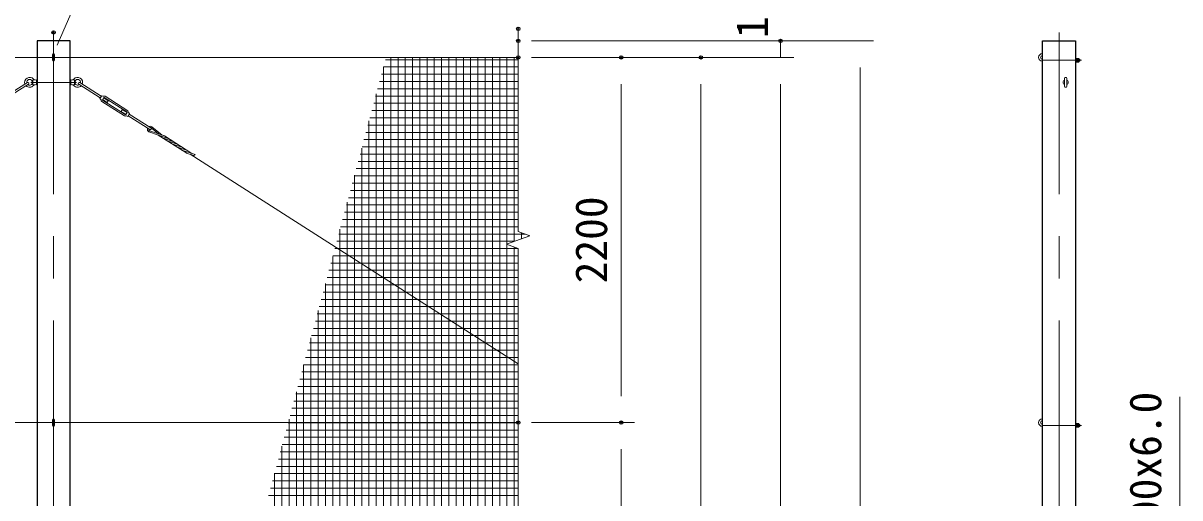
# Model space of a CAD drawing. Units: millimetres, scale not verified. Extents: x -16800 to 16800, y -11880 to 11880.
# Drawn here: x -3254 to 3716, y 4104 to 6964 of the extents above; entities that cross this region are included whole.
import ezdxf
from ezdxf.enums import TextEntityAlignment as Align

# ---------------------------------------------------------------- set-up
doc = ezdxf.new("R2010")
doc.units = ezdxf.units.MM
doc.header["$LTSCALE"] = 40
doc.header["$PDMODE"] = 32
doc.header["$PDSIZE"] = 20
doc.linetypes.add('USER1', pattern=[50.8, 31.75, -6.35, 6.35, -6.35])
for name, color, linetype, lineweight in [('0-1_D-STR1', 1, 'Continuous', 25), ('0-2_D-BMK', 2, 'USER1', 13), ('0-3_D-STR3', 3, 'Continuous', 13), ('0-4_D-STR2', 7, 'Continuous', 13), ('0-5_D-STR-DIM', 7, 'Continuous', 13), ('0-6_D-STR-TXT', 7, 'Continuous', 13)]:
    doc.layers.add(name, color=color, linetype=linetype, lineweight=lineweight)
doc.layers.add('0-9_Defpoints', color=8, linetype='Continuous')
doc.styles.add('ＭＳ ゴシック', font='')
doc.styles.get('ＭＳ ゴシック').set_extended_font_data('MS Gothic')

msp = doc.modelspace()

# ---------------------------------------------------------------- linework, layer by layer
at = {"layer": '0-1_D-STR1'}
for points in [[(-2970.08, 6857.52), (-3170.08, 6857.52), (-3170.08, -2142.48), (-2970.08, -2142.48)], [(2888.09, 6857.52), (3088.09, 6857.52), (3088.09, -2142.48), (2888.09, -2142.48)]]:
    msp.add_lwpolyline(points, close=True, dxfattribs=at)
at = {"layer": '0-2_D-BMK'}
for p, q in [((-3070.08, -2193.48), (-3070.08, 6908.52)), ((2988.09, -2193.48), (2988.09, 6908.52)), ((2888.09, 6740.52), (3123.09, 6740.52)), ((-3207.58, 6607.52), (-2932.58, 6607.52)), ((2888.09, 4540.52), (3123.09, 4540.52))]:
    msp.add_line(p, q, dxfattribs=at)
at = {"layer": '0-3_D-STR3'}
for p, q in [((-3076.08, 6774.52), (-3076.08, 6740.52)), ((-3064.08, 6774.52), (-3064.08, 6740.52)), ((-12288.4, 6757.52), (-270.08, 6757.52)), ((3088.09, 6751.47), (3088.09, 6729.57)), ((3088.09, 6751.47), (3097.29, 6751.47)), ((3088.09, 6746), (3097.29, 6746)), ((3088.09, 6735.05), (3097.29, 6735.05)), ((3088.09, 6729.57), (3097.29, 6729.57)), ((3098.09, 6751.47), (3098.09, 6729.57)), ((3098.09, 6751.47), (3107.29, 6751.47)), ((3098.09, 6749.14), (3098.09, 6731.91)), ((3098.09, 6746), (3107.29, 6746)), ((3098.09, 6735.05), (3107.29, 6735.05)), ((3098.09, 6729.57), (3107.29, 6729.57)), ((3108.09, 6749.14), (3108.09, 6731.91)), ((3108.09, 6746.52), (3112.14, 6746.52)), ((3108.09, 6745.57), (3113.09, 6745.57)), ((3108.09, 6734.52), (3112.14, 6734.52)), ((3113.09, 6745.57), (3112.14, 6746.52)), ((3112.14, 6746.52), (3112.14, 6734.52)), ((3113.09, 6745.57), (3113.09, 6735.47)), ((-3172.86, 6622.52), (-3195.86, 6621.02)), ((-3172.86, 6622.52), (-3172.86, 6592.52)), ((-2967.3, 6622.52), (-2944.3, 6621.02)), ((-2967.3, 6622.52), (-2967.3, 6592.52)), ((3021.84, 6583.77), (3021.84, 6631.27)), ((3034.34, 6583.77), (3034.34, 6631.27)), ((-3227.79, 6606.39), (-3357.57, 6523.49)), ((-3221.33, 6596.27), (-3351.11, 6513.38)), ((-3195.86, 6621.02), (-3199.3, 6615.52)), ((-3199.3, 6615.52), (-3199.3, 6599.52)), ((-3195.86, 6594.02), (-3199.3, 6599.52)), ((-3195.86, 6621.02), (-3195.86, 6607.52)), ((-3195.86, 6594.02), (-3195.86, 6607.52)), ((-3172.86, 6592.52), (-3195.86, 6594.02)), ((-3172.86, 6615.52), (-3170.08, 6615.52)), ((-3172.86, 6599.52), (-3170.08, 6599.52)), ((-2967.3, 6615.52), (-2970.08, 6615.52)), ((-2967.3, 6599.52), (-2970.08, 6599.52)), ((-2967.3, 6592.52), (-2944.3, 6594.02)), ((-2944.3, 6621.02), (-2944.3, 6607.52)), ((-2944.3, 6621.02), (-2940.86, 6615.52)), ((-2944.3, 6594.02), (-2944.3, 6607.52)), ((-2944.3, 6594.02), (-2940.86, 6599.52)), ((-2940.86, 6615.52), (-2940.86, 6599.52)), ((-2918.84, 6596.27), (-2789.06, 6513.38)), ((-2912.38, 6606.39), (-2782.6, 6523.49)), ((-2791.21, 6510), (-2780.45, 6526.86)), ((-2791.21, 6510), (-2785.54, 6504.4)), ((-2780.45, 6526.86), (-2772.97, 6524.07)), ((-2779.51, 6493.03), (-2642.98, 6405.83)), ((-2775.54, 6502.96), (-2767.46, 6515.6)), ((-2774.93, 6500.2), (-2638.41, 6412.99)), ((-2768.27, 6514.34), (-2740.46, 6496.57)), ((-2764.7, 6516.21), (-2628.18, 6429)), ((-2760.13, 6523.37), (-2623.6, 6436.17)), ((-2662.65, 6432.63), (-2656.19, 6442.74)), ((-2662.65, 6432.63), (-2634.84, 6414.86)), ((-2656.19, 6442.74), (-2628.38, 6424.98)), ((-2635.64, 6413.6), (-2627.57, 6426.24)), ((-2614.05, 6415.83), (-2484.27, 6332.93)), ((-2622.66, 6402.34), (-2630.14, 6405.13)), ((-2620.51, 6405.71), (-2490.73, 6322.81)), ((-2495.59, 6308.69), (-2380.73, 6269.94)), ((-2492.37, 6316.05), (-2408.74, 6287.83)), ((-2482.81, 6333.6), (-2437.43, 6297.51)), ((-2478.31, 6340.25), (-2415.1, 6289.98)), ((-2274.31, 6184.07), (-2440.09, 6289.97)), ((-2237.19, 6179.3), (-2402.18, 6284.69)), ((-2408.61, 6270.9), (-2352.71, 6252.05)), ((-2380.59, 6253.01), (-2324.7, 6234.15)), ((-2352.58, 6235.12), (-2296.69, 6216.26)), ((-2324.57, 6217.22), (-2268.67, 6198.36)), ((-2296.56, 6199.33), (-2216.68, 6172.38)), ((-2268.54, 6181.44), (-2224.92, 6166.72)), ((-270.08, 4911.46), (-2246.73, 6174.08)), ((-12288.4, 4557.52), (-270.08, 4557.52)), ((-3076.08, 4574.52), (-3076.08, 4540.52)), ((-3064.08, 4574.52), (-3064.08, 4540.52)), ((3088.09, 4551.47), (3088.09, 4529.57)), ((3088.09, 4551.47), (3097.29, 4551.47)), ((3088.09, 4546), (3097.29, 4546)), ((3088.09, 4535.05), (3097.29, 4535.05)), ((3098.09, 4551.47), (3098.09, 4529.57)), ((3098.09, 4551.47), (3107.29, 4551.47)), ((3098.09, 4549.14), (3098.09, 4531.91)), ((3098.09, 4546), (3107.29, 4546)), ((3098.09, 4535.05), (3107.29, 4535.05)), ((3108.09, 4549.14), (3108.09, 4531.91)), ((3108.09, 4546.52), (3112.14, 4546.52)), ((3108.09, 4545.57), (3113.09, 4545.57)), ((3108.09, 4534.52), (3112.14, 4534.52)), ((3113.09, 4545.57), (3112.14, 4546.52)), ((3112.14, 4546.52), (3112.14, 4534.52)), ((3113.09, 4545.57), (3113.09, 4535.47)), ((3088.09, 4529.57), (3097.29, 4529.57)), ((3098.09, 4529.57), (3107.29, 4529.57))]:
    msp.add_line(p, q, dxfattribs=at)
for points in [[(3108.09, 6735.47), (3113.09, 6735.47), (3112.14, 6734.52)], [(-2774.73, 6504.22), (-2746.92, 6486.46), (-2740.46, 6496.57)], [(-2622.66, 6402.34), (-2611.9, 6419.2), (-2617.57, 6424.8)], [(3108.09, 4535.47), (3113.09, 4535.47), (3112.14, 4534.52)]]:
    msp.add_lwpolyline(points, dxfattribs=at)
for centre, radius, start, end in [((-3070.08, 6774.52), 6, 0, 180), ((2888.09, 6757.52), 23, 90, 270), ((2888.09, 6757.52), 11, 90, 270), ((-3070.08, 6740.52), 6, 180, 0), ((3093.11, 6748.73), 5, 326.78843, 33.21157), ((3078.96, 6740.52), 19.14, 343.37369, 16.62631), ((3093.11, 6732.31), 5, 326.78843, 33.21157), ((3103.11, 6748.73), 5, 326.78843, 33.21157), ((3088.96, 6740.52), 19.14, 343.37369, 16.62631), ((3103.11, 6732.31), 5, 326.78843, 33.21157), ((-3214.86, 6607.52), 30, 40.33299, 201.03209), ((-3214.86, 6607.52), 17.5, 27.20289, 192.51801), ((-3181.32, 6636), 14, 220.33299, 273.7314), ((-2958.84, 6636), 14, 266.2686, 319.66701), ((-2925.3, 6607.52), 30, 338.96791, 139.66701), ((-2925.3, 6607.52), 17.5, 347.48199, 152.79711), ((3028.09, 6631.27), 6.25, 0, 180), ((-3214.86, 6607.52), 30, 224.10601, 319.66701), ((-3224.56, 6601.33), 6, 302.56905, 122.56905), ((-3214.86, 6607.52), 17.5, 232.62009, 332.79711), ((-3181.32, 6579.04), 14, 86.2686, 139.66701), ((-3181.32, 6579.04), 14, 86.2686, 139.66701), ((-2958.84, 6579.04), 14, 40.33299, 93.7314), ((-2958.84, 6579.04), 14, 40.33299, 93.7314), ((-2925.3, 6607.52), 30, 220.33299, 315.89399), ((-2925.3, 6607.52), 17.5, 207.20289, 307.37991), ((-2915.61, 6601.33), 6, 57.43095, 237.43095), ((3028.09, 6607.52), 15, 114.62432, 245.37568), ((3028.09, 6583.77), 6.25, 180, 0), ((3028.09, 6607.52), 15, 294.62432, 65.37568), ((-2788.35, 6501.55), 4, 1.31207, 45.3317), ((-2773.85, 6501.88), 10.5, 181.31207, 237.43095), ((-2773.85, 6501.88), 2, 147.43095, 237.43095), ((-2771.57, 6527.82), 4, 249.5302, 293.54984), ((-2765.78, 6514.52), 10.5, 57.43095, 113.54984), ((-2765.78, 6514.52), 2, 57.43095, 147.43095), ((-2637.33, 6414.68), 2, 237.43095, 327.43095), ((-2629.25, 6427.32), 2, 327.43095, 57.43095), ((-2629.25, 6427.32), 10.5, 1.31207, 57.43095), ((-2614.76, 6427.65), 4, 181.31207, 225.3317), ((-2637.33, 6414.68), 10.5, 237.43095, 293.54984), ((-2631.54, 6401.38), 4, 69.5302, 113.54984), ((-2487.31, 6324.67), 18, 159.06415, 242.60667), ((-2487.31, 6324.67), 10, 167.35854, 239.62067), ((-2487.31, 6324.67), 18, 60.25592, 118.92039), ((-2487.5, 6327.87), 6, 237.43095, 57.43095), ((-2487.31, 6324.67), 10, 63.25639, 88.20661), ((-2399.02, 6299.33), 30, 237.43095, 251.3574), ((-2418.33, 6259.41), 30, 57.43095, 71.35731), ((-2371, 6281.44), 30, 237.43095, 251.3574), ((-2390.32, 6241.51), 30, 57.43095, 71.35731), ((-2342.99, 6263.54), 30, 237.43095, 251.3574), ((-2362.3, 6223.62), 30, 57.43095, 71.35731), ((-2314.98, 6245.65), 30, 237.43095, 251.3574), ((-2334.29, 6205.73), 30, 57.43095, 71.35731), ((-2306.28, 6187.83), 30, 57.43095, 71.35731), ((-2286.97, 6227.75), 30, 237.43095, 251.3574), ((-2258.95, 6209.86), 30, 237.43095, 251.3574), ((-2278.26, 6169.94), 30, 57.43095, 71.35731), ((-2260.96, 6228.02), 71.11, 300.45268, 308.51683), ((-3070.08, 4574.52), 6, 0, 180), ((-3070.08, 4540.52), 6, 180, 0), ((2888.09, 4557.52), 23, 90, 270), ((2888.09, 4557.52), 11, 90, 270), ((3093.11, 4548.73), 5, 326.78843, 33.21157), ((3078.96, 4540.52), 19.14, 343.37369, 16.62631), ((3093.11, 4532.31), 5, 326.78843, 33.21157), ((3103.11, 4548.73), 5, 326.78843, 33.21157), ((3088.96, 4540.52), 19.14, 343.37369, 16.62631), ((3103.11, 4532.31), 5, 326.78843, 33.21157)]:
    msp.add_arc(centre, radius, start, end, dxfattribs=at)
at = {"layer": '0-4_D-STR2'}
for p, q in [((-1082.79, 6700), (-270.08, 6700)), ((-1082.35, 257.52), (-1082.35, 6701.64)), ((-1071.07, 6743.75), (-270.08, 6743.75)), ((-1038.6, 257.52), (-1038.6, 6757.52)), ((-994.85, 257.52), (-994.85, 6757.52)), ((-951.1, 257.52), (-951.1, 6757.52)), ((-907.35, 257.52), (-907.35, 6757.52)), ((-863.6, 257.52), (-863.6, 6757.52)), ((-819.85, 257.52), (-819.85, 6757.52)), ((-776.1, 257.52), (-776.1, 6757.52)), ((-732.35, 257.52), (-732.35, 6757.52)), ((-688.6, 257.52), (-688.6, 6757.52)), ((-644.85, 257.52), (-644.85, 6757.52)), ((-601.1, 257.52), (-601.1, 6757.52)), ((-557.35, 257.52), (-557.35, 6757.52)), ((-513.6, 257.52), (-513.6, 6757.52)), ((-469.85, 257.52), (-469.85, 6757.52)), ((-426.1, 257.52), (-426.1, 6757.52)), ((-382.35, 257.52), (-382.35, 6757.52)), ((-338.6, 5632.58), (-338.6, 6757.52)), ((-294.85, 5648.51), (-294.85, 6757.52)), ((-1094.52, 6656.25), (-270.08, 6656.25)), ((-1117.96, 6568.75), (-270.08, 6568.75)), ((-1106.24, 6612.5), (-270.08, 6612.5)), ((-1129.69, 6525), (-270.08, 6525)), ((-1126.1, 257.52), (-1126.1, 6538.37)), ((-1153.13, 6437.5), (-270.08, 6437.5)), ((-1141.41, 6481.25), (-270.08, 6481.25)), ((-1176.58, 6350), (-270.08, 6350)), ((-1169.85, 257.52), (-1169.85, 6375.09)), ((-1164.85, 6393.75), (-270.08, 6393.75)), ((-1188.3, 6306.25), (-270.08, 6306.25)), ((-1213.6, 257.52), (-1213.6, 6211.81)), ((-1211.75, 6218.75), (-270.08, 6218.75)), ((-1200.02, 6262.5), (-270.08, 6262.5)), ((-1223.47, 6175), (-270.08, 6175)), ((-1246.91, 6087.5), (-270.08, 6087.5)), ((-1235.19, 6131.25), (-270.08, 6131.25)), ((-1270.36, 6000), (-270.08, 6000)), ((-1258.64, 6043.75), (-270.08, 6043.75)), ((-1257.35, 257.52), (-1257.35, 6048.54)), ((-1282.08, 5956.25), (-270.08, 5956.25)), ((-1305.53, 5868.75), (-270.08, 5868.75)), ((-1301.1, 257.52), (-1301.1, 5885.26)), ((-1293.8, 5912.5), (-270.08, 5912.5)), ((-1317.25, 5825), (-270.08, 5825)), ((-1344.85, 257.52), (-1344.85, 5721.98)), ((-1340.7, 5737.5), (-270.08, 5737.5)), ((-1328.97, 5781.25), (-270.08, 5781.25)), ((-1364.14, 5650), (-290.75, 5650)), ((-1352.42, 5693.75), (-228.66, 5693.75)), ((-251.1, 5664.43), (-251.1, 5701.92)), ((-207.35, 5680.35), (-207.35, 5685.99)), ((-1375.86, 5606.25), (-270.17, 5606.25)), ((-338.6, 3457.58), (-338.6, 5631.16)), ((-294.85, 3473.51), (-294.85, 5615.24)), ((-1399.31, 5518.75), (-270.08, 5518.75)), ((-1388.6, 257.52), (-1388.6, 5558.7)), ((-1387.59, 5562.5), (-270.08, 5562.5)), ((-1411.03, 5475), (-270.08, 5475)), ((-1434.48, 5387.5), (-270.08, 5387.5)), ((-1432.35, 257.52), (-1432.35, 5395.43)), ((-1422.76, 5431.25), (-270.08, 5431.25)), ((-1457.92, 5300), (-270.08, 5300)), ((-1446.2, 5343.75), (-270.08, 5343.75)), ((-1476.1, 257.52), (-1476.1, 5232.15)), ((-1469.65, 5256.25), (-270.08, 5256.25)), ((-1493.09, 5168.75), (-270.08, 5168.75)), ((-1481.37, 5212.5), (-270.08, 5212.5)), ((-1504.81, 5125), (-270.08, 5125)), ((-1528.26, 5037.5), (-270.08, 5037.5)), ((-1519.85, 257.52), (-1519.85, 5068.87)), ((-1516.54, 5081.25), (-270.08, 5081.25)), ((-1551.71, 4950), (-270.08, 4950)), ((-1539.98, 4993.75), (-270.08, 4993.75)), ((-1563.6, 257.52), (-1563.6, 4905.59)), ((-1563.43, 4906.25), (-270.08, 4906.25)), ((-1586.87, 4818.75), (-270.08, 4818.75)), ((-1575.15, 4862.5), (-270.08, 4862.5)), ((-1607.35, 257.52), (-1607.35, 4742.32)), ((-1598.6, 4775), (-270.08, 4775)), ((-1622.04, 4687.5), (-270.08, 4687.5)), ((-1610.32, 4731.25), (-270.08, 4731.25)), ((-1633.77, 4643.75), (-270.08, 4643.75)), ((-1657.21, 4556.25), (-270.08, 4556.25)), ((-1651.1, 257.52), (-1651.1, 4579.04)), ((-1645.49, 4600), (-270.08, 4600)), ((-1680.66, 4468.75), (-270.08, 4468.75)), ((-1668.93, 4512.5), (-270.08, 4512.5)), ((-1694.85, 257.52), (-1694.85, 4415.76)), ((-1692.38, 4425), (-270.08, 4425)), ((-1715.82, 4337.5), (-270.08, 4337.5)), ((-1704.1, 4381.25), (-270.08, 4381.25)), ((-1738.6, 257.52), (-1738.6, 4252.49)), ((-1727.55, 4293.75), (-270.08, 4293.75)), ((-1750.99, 4206.25), (-270.08, 4206.25)), ((-1739.27, 4250), (-270.08, 4250)), ((-1774.44, 4118.75), (-270.08, 4118.75)), ((-1762.72, 4162.5), (-270.08, 4162.5))]:
    msp.add_line(p, q, dxfattribs=at)
at = {"layer": '0-5_D-STR-DIM'}
for p, q in [((-270.08, 5708.83), (-270.08, 6929.93)), ((-190.08, 6857.52), (1389.92, 6857.52)), ((-190.08, 6857.52), (1869.92, 6857.52)), ((1309.92, 6757.52), (1309.92, 6857.52)), ((-190.08, 6757.52), (429.92, 6757.52)), ((-190.08, 6757.52), (909.92, 6757.52)), ((-190.08, 6757.52), (1389.92, 6757.52)), ((-190.08, 6757.52), (1389.92, 6757.52)), ((1789.92, 6697.52), (1789.92, -1982.48)), ((349.92, 4717.52), (349.92, 6597.52)), ((829.92, 417.52), (829.92, 6597.52)), ((1309.92, 6597.52), (1309.92, -1082.48)), ((1309.92, 6597.52), (1309.92, 6437.52)), ((-340.56, 5631.87), (-199.6, 5683.17)), ((-199.6, 5683.17), (-270.08, 5708.83)), ((-270.08, 5606.22), (-340.56, 5631.87)), ((-270.08, 3533.83), (-270.08, 5606.22)), ((-190.08, 4557.52), (429.92, 4557.52)), ((-190.08, 4557.52), (429.92, 4557.52)), ((349.92, 2567.52), (349.92, 4397.52))]:
    msp.add_line(p, q, dxfattribs=at)
at = {"layer": '0-6_D-STR-TXT'}
for points in [[(-491.22, 7479), (-2767, 7479), (-3048.94, 6831.05)], [(3716.26, 4711.91), (3716.26, 2436.14), (3089.93, 2163.6)]]:
    msp.add_lwpolyline(points, dxfattribs=at)
at = {"layer": '0-9_Defpoints'}
for p in [(-3070.08, 6908.52), (-270.08, 6929.93), (-270.08, 6857.52), (1309.92, 6857.52), (-270.08, 6757.52), (349.92, 6757.52), (829.92, 6757.52), (-270.08, 4557.52), (349.92, 4557.52)]:
    msp.add_point(p, dxfattribs=at)

# ---------------------------------------------------------------- texts
at = {"layer": '0-5_D-STR-DIM', "style": 'ＭＳ ゴシック'}
for s, p in [('100', (1292.46, 6874.12)), ('2200', (322.93, 5396.52))]:
    msp.add_text(s, height=192.4, rotation=90, dxfattribs=at).set_placement(p, align=Align.BOTTOM_LEFT)
at = {"layer": '0-6_D-STR-TXT', "style": 'ＭＳ ゴシック'}
msp.add_text('柱 □200x200x6.0', height=192.4, rotation=90, dxfattribs=at).set_placement((3661.85, 2647.95), align=Align.BOTTOM_LEFT)

doc.saveas('drawing.dxf')
